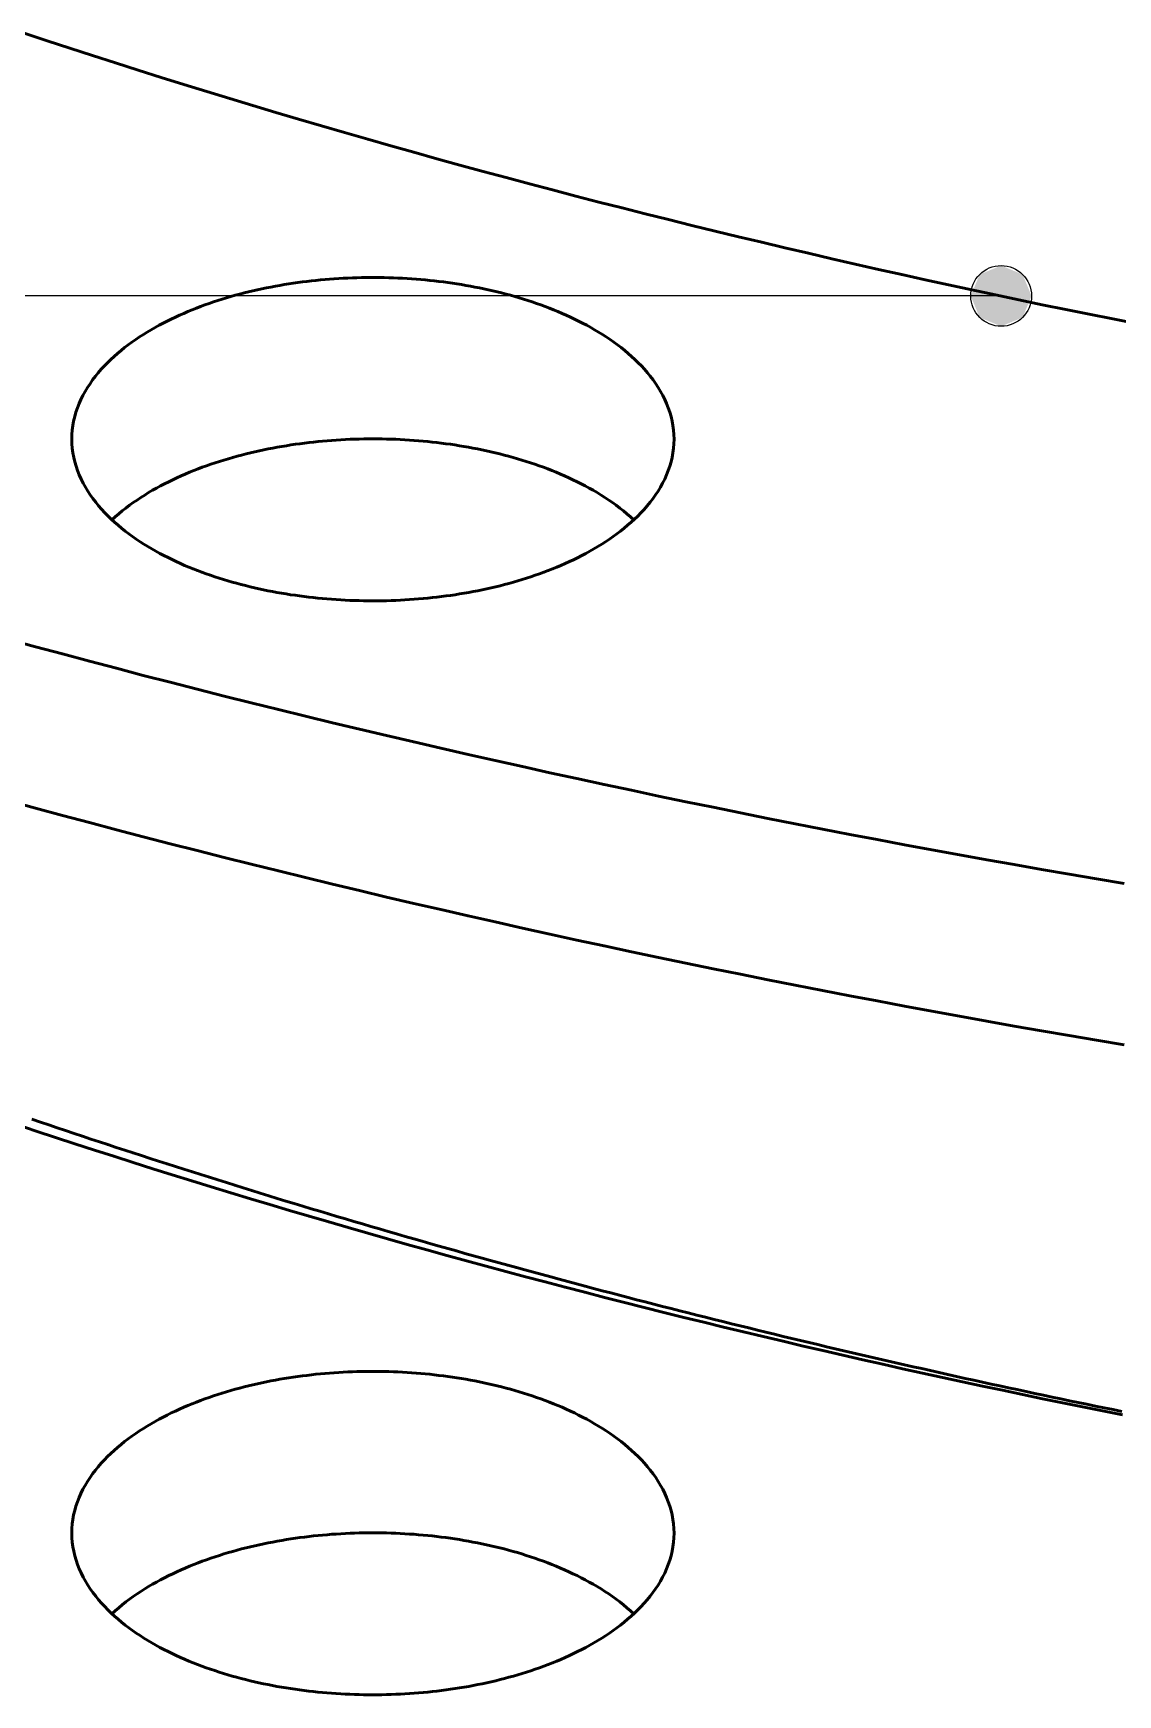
# Model space of a CAD drawing. Header units: millimetres. Extents: x 0 to 841, y 0 to 594.
# Drawn here: x 251.23 to 279.8, y 238.3 to 282.07 of the extents above; entities that cross this region are included whole.
import ezdxf

# ---------------------------------------------------------------- set-up
doc = ezdxf.new("R2010")
doc.units = ezdxf.units.MM
for name, color, linetype, lineweight in [('ACH', 7, 'CONTINUOUS', 13), ('COTA', 7, 'CONTINUOUS', 25), ('FINA', 7, 'CONTINUOUS', 25), ('VIS', 7, 'CONTINUOUS', 50)]:
    doc.layers.add(name, color=color, linetype=linetype, lineweight=lineweight)

msp = doc.modelspace()

# ---------------------------------------------------------------- hatches: boundary and pattern name
at = {"layer": 'ACH'}
h = msp.add_hatch(color=7, dxfattribs=at)
h.dxf.hatch_style = 1
h.paths.add_polyline_path([(277.527, 275.149), (277.293, 275.714), (276.727, 275.949), (276.161, 275.714), (275.927, 275.149), (276.161, 274.583), (276.727, 274.349), (277.293, 274.583)])

# ---------------------------------------------------------------- linework, layer by layer
at = {"layer": 'COTA'}
msp.add_line((276.727, 275.149), (160.694, 275.149), dxfattribs=at)
msp.add_circle((276.727, 275.149), 0.8, dxfattribs=at)
at = {"layer": 'FINA'}
for points in [[(250.99, 282.071), (251.59, 281.872), (252.19, 281.676), (252.79, 281.481), (253.391, 281.288), (253.993, 281.097), (254.595, 280.907), (255.197, 280.719), (255.801, 280.533), (256.404, 280.349), (257.008, 280.166), (257.613, 279.985), (258.218, 279.806), (258.824, 279.628), (259.43, 279.452), (260.037, 279.278), (260.644, 279.105), (261.252, 278.934), (261.86, 278.764), (262.468, 278.597), (263.077, 278.431), (263.687, 278.266), (264.297, 278.103), (264.907, 277.942), (265.518, 277.782), (266.129, 277.624), (266.74, 277.468), (267.352, 277.313), (267.965, 277.159), (268.577, 277.008), (269.19, 276.858), (269.804, 276.709), (270.418, 276.562), (271.032, 276.417), (271.647, 276.273), (272.262, 276.13), (272.877, 275.99), (273.493, 275.85), (274.109, 275.713), (274.725, 275.577), (275.342, 275.442), (275.959, 275.309), (276.576, 275.177), (277.194, 275.047), (277.812, 274.919), (278.43, 274.792), (279.049, 274.666), (279.668, 274.542), (280.287, 274.42)], [(250.99, 282.071), (251.59, 281.872), (252.19, 281.676), (252.79, 281.481), (253.391, 281.288), (253.993, 281.097), (254.595, 280.907), (255.197, 280.719), (255.801, 280.533), (256.404, 280.349), (257.008, 280.166), (257.613, 279.985), (258.218, 279.806), (258.824, 279.628), (259.43, 279.452), (260.037, 279.278), (260.644, 279.105), (261.252, 278.934), (261.86, 278.764), (262.468, 278.597), (263.077, 278.431), (263.687, 278.266), (264.297, 278.103), (264.907, 277.942), (265.518, 277.782), (266.129, 277.624), (266.74, 277.468), (267.352, 277.313), (267.965, 277.159), (268.577, 277.008), (269.19, 276.858), (269.804, 276.709), (270.418, 276.562), (271.032, 276.417), (271.647, 276.273), (272.262, 276.13), (272.877, 275.99), (273.493, 275.85), (274.109, 275.713), (274.725, 275.577), (275.342, 275.442), (275.959, 275.309), (276.576, 275.177), (277.194, 275.047), (277.812, 274.919), (278.43, 274.792), (279.049, 274.666), (279.668, 274.542), (280.287, 274.42)], [(252.24, 271.377), (252.243, 271.497), (252.253, 271.617), (252.268, 271.736), (252.29, 271.854), (252.318, 271.971), (252.351, 272.086), (252.39, 272.2), (252.434, 272.312), (252.483, 272.422), (252.536, 272.529), (252.594, 272.635), (252.656, 272.738), (252.722, 272.838), (252.791, 272.936), (252.864, 273.032), (252.94, 273.125), (253.018, 273.216), (253.1, 273.305), (253.183, 273.391), (253.269, 273.475), (253.358, 273.556), (253.448, 273.636), (253.54, 273.713), (253.634, 273.788), (253.729, 273.861), (253.826, 273.932), (253.925, 274.001), (254.025, 274.068), (254.126, 274.133), (254.228, 274.197), (254.331, 274.258), (254.435, 274.318), (254.54, 274.376), (254.647, 274.432), (254.754, 274.487), (254.861, 274.54), (254.97, 274.592), (255.079, 274.642), (255.189, 274.69), (255.3, 274.737), (255.411, 274.783), (255.523, 274.827), (255.635, 274.87), (255.748, 274.912), (255.861, 274.952), (255.975, 274.991), (256.089, 275.028), (256.203, 275.064), (256.318, 275.099), (256.434, 275.133), (256.549, 275.166), (256.666, 275.197), (256.782, 275.227), (256.898, 275.256), (257.015, 275.284), (257.133, 275.311), (257.25, 275.336), (257.368, 275.361), (257.486, 275.384), (257.604, 275.406), (257.722, 275.428), (257.84, 275.448), (257.959, 275.467), (258.078, 275.485), (258.197, 275.502), (258.316, 275.518), (258.435, 275.533), (258.555, 275.547), (258.674, 275.559), (258.794, 275.571), (258.914, 275.582), (259.033, 275.592), (259.153, 275.601), (259.273, 275.609), (259.393, 275.616), (259.513, 275.621), (259.633, 275.626), (259.753, 275.63), (259.873, 275.633), (259.994, 275.635), (260.114, 275.636), (260.234, 275.636), (260.354, 275.635), (260.474, 275.633), (260.595, 275.63), (260.715, 275.626), (260.835, 275.621), (260.955, 275.616), (261.075, 275.609), (261.195, 275.601), (261.315, 275.592), (261.434, 275.582), (261.554, 275.571), (261.674, 275.559), (261.793, 275.547), (261.913, 275.533), (262.032, 275.518), (262.151, 275.502), (262.27, 275.485), (262.389, 275.467), (262.507, 275.448), (262.626, 275.428), (262.744, 275.406), (262.862, 275.384), (262.98, 275.361), (263.098, 275.336), (263.215, 275.311), (263.332, 275.284), (263.449, 275.256), (263.566, 275.227), (263.682, 275.197), (263.798, 275.166), (263.914, 275.133), (264.029, 275.099), (264.144, 275.064), (264.259, 275.028), (264.373, 274.991), (264.487, 274.952), (264.6, 274.912), (264.713, 274.87), (264.825, 274.827), (264.937, 274.783), (265.048, 274.737), (265.159, 274.69), (265.269, 274.642), (265.378, 274.592), (265.487, 274.54), (265.594, 274.487), (265.701, 274.432), (265.807, 274.376), (265.913, 274.318), (266.017, 274.258), (266.12, 274.197), (266.222, 274.133), (266.323, 274.068), (266.423, 274.001), (266.521, 273.932), (266.618, 273.861), (266.714, 273.788), (266.808, 273.713), (266.9, 273.636), (266.99, 273.556), (267.078, 273.475), (267.165, 273.391), (267.248, 273.305), (267.33, 273.216), (267.408, 273.125), (267.484, 273.032), (267.557, 272.936), (267.626, 272.838), (267.692, 272.738), (267.754, 272.635), (267.812, 272.529), (267.865, 272.422), (267.914, 272.312), (267.958, 272.2), (267.997, 272.086), (268.03, 271.971), (268.058, 271.854), (268.079, 271.736), (268.095, 271.617), (268.105, 271.497), (268.108, 271.377)], [(265.784, 268.365), (265.677, 268.308), (265.569, 268.254), (265.461, 268.2), (265.351, 268.149), (265.241, 268.099), (265.13, 268.051), (265.019, 268.004), (264.907, 267.958), (264.794, 267.914), (264.681, 267.871), (264.568, 267.83), (264.453, 267.79), (264.339, 267.751), (264.224, 267.714), (264.108, 267.678), (263.993, 267.643), (263.877, 267.609), (263.76, 267.577), (263.643, 267.546), (263.526, 267.516), (263.409, 267.487), (263.291, 267.46), (263.173, 267.433), (263.055, 267.408), (262.936, 267.384), (262.818, 267.36), (262.699, 267.338), (262.58, 267.318), (262.46, 267.298), (262.341, 267.279), (262.221, 267.261), (262.101, 267.245), (261.982, 267.229), (261.862, 267.215), (261.741, 267.201), (261.621, 267.188), (261.501, 267.177), (261.38, 267.167), (261.26, 267.157), (261.139, 267.149), (261.018, 267.141), (260.898, 267.135), (260.777, 267.129), (260.656, 267.125), (260.535, 267.121), (260.414, 267.119), (260.293, 267.118), (260.173, 267.117), (260.052, 267.118), (259.931, 267.119), (259.81, 267.122), (259.689, 267.125), (259.568, 267.129), (259.447, 267.135), (259.327, 267.141), (259.206, 267.149), (259.085, 267.157), (258.965, 267.167), (258.844, 267.177), (258.724, 267.189), (258.604, 267.201), (258.484, 267.215), (258.364, 267.229), (258.244, 267.245), (258.124, 267.262), (258.004, 267.279), (257.885, 267.298), (257.766, 267.318), (257.646, 267.339), (257.528, 267.361), (257.409, 267.384), (257.29, 267.408), (257.172, 267.434), (257.054, 267.46), (256.937, 267.488), (256.819, 267.517), (256.702, 267.547), (256.585, 267.578), (256.469, 267.61), (256.352, 267.644), (256.237, 267.679), (256.121, 267.715), (256.006, 267.752), (255.892, 267.791), (255.778, 267.831), (255.664, 267.872), (255.551, 267.915), (255.438, 267.959), (255.326, 268.005), (255.215, 268.052), (255.104, 268.1), (254.994, 268.15), (254.885, 268.202), (254.776, 268.255), (254.668, 268.31), (254.561, 268.366), (254.455, 268.424), (254.35, 268.484), (254.246, 268.545), (254.143, 268.609), (254.041, 268.674), (253.941, 268.741), (253.842, 268.81), (253.744, 268.881), (253.648, 268.955), (253.553, 269.03), (253.46, 269.107), (253.369, 269.187), (253.28, 269.269), (253.193, 269.353), (253.109, 269.439), (253.026, 269.528), (252.947, 269.619), (252.871, 269.713), (252.797, 269.809), (252.727, 269.907), (252.661, 270.008), (252.598, 270.112), (252.54, 270.218), (252.485, 270.326), (252.436, 270.436), (252.392, 270.548), (252.352, 270.663), (252.319, 270.779), (252.291, 270.897), (252.269, 271.015), (252.253, 271.135), (252.243, 271.256), (252.24, 271.377)], [(253.299, 269.251), (253.388, 269.332), (253.479, 269.41), (253.572, 269.487), (253.667, 269.562), (253.763, 269.634), (253.861, 269.704), (253.96, 269.773), (254.061, 269.84), (254.162, 269.904), (254.265, 269.967), (254.369, 270.028), (254.474, 270.087), (254.58, 270.145), (254.687, 270.201), (254.794, 270.255), (254.903, 270.308), (255.012, 270.359), (255.122, 270.409), (255.232, 270.457), (255.343, 270.503), (255.455, 270.549), (255.567, 270.592), (255.68, 270.635), (255.793, 270.676), (255.907, 270.715), (256.021, 270.754), (256.136, 270.791), (256.251, 270.827), (256.366, 270.861), (256.482, 270.895), (256.598, 270.927), (256.715, 270.958), (256.832, 270.988), (256.949, 271.016), (257.066, 271.044), (257.184, 271.07), (257.301, 271.095), (257.419, 271.119), (257.538, 271.142), (257.656, 271.164), (257.775, 271.185), (257.894, 271.204), (258.013, 271.223), (258.132, 271.241), (258.251, 271.257), (258.371, 271.273), (258.491, 271.287), (258.61, 271.3), (258.73, 271.313), (258.85, 271.324), (258.97, 271.335), (259.09, 271.344), (259.211, 271.352), (259.331, 271.36), (259.451, 271.366), (259.572, 271.372), (259.692, 271.376), (259.812, 271.38), (259.933, 271.382), (260.053, 271.384), (260.174, 271.384), (260.294, 271.384), (260.415, 271.382), (260.535, 271.38), (260.656, 271.376), (260.776, 271.372), (260.897, 271.366), (261.017, 271.36), (261.137, 271.352), (261.257, 271.344), (261.378, 271.335), (261.498, 271.324), (261.618, 271.313), (261.738, 271.3), (261.857, 271.287), (261.977, 271.273), (262.096, 271.257), (262.216, 271.241), (262.335, 271.223), (262.454, 271.204), (262.573, 271.185), (262.692, 271.164), (262.81, 271.142), (262.928, 271.119), (263.046, 271.095), (263.164, 271.07), (263.282, 271.044), (263.399, 271.016), (263.516, 270.988), (263.633, 270.958), (263.75, 270.927), (263.866, 270.895), (263.982, 270.861), (264.097, 270.827), (264.212, 270.791), (264.327, 270.754), (264.441, 270.715), (264.555, 270.676), (264.668, 270.635), (264.781, 270.592), (264.893, 270.549), (265.005, 270.503), (265.116, 270.457), (265.226, 270.409), (265.336, 270.359), (265.445, 270.308), (265.554, 270.255), (265.661, 270.201), (265.768, 270.145), (265.874, 270.087), (265.979, 270.028), (266.083, 269.967), (266.185, 269.904), (266.287, 269.84), (266.388, 269.773), (266.487, 269.704), (266.584, 269.634), (266.681, 269.562), (266.775, 269.487), (266.868, 269.41), (266.96, 269.332), (267.049, 269.251)], [(268.108, 271.377), (268.104, 271.256), (268.095, 271.135), (268.079, 271.015), (268.057, 270.896), (268.029, 270.778), (267.995, 270.662), (267.956, 270.548), (267.912, 270.435), (267.862, 270.325), (267.808, 270.217), (267.749, 270.111), (267.687, 270.007), (267.62, 269.906), (267.55, 269.808), (267.476, 269.712), (267.4, 269.618), (267.32, 269.527), (267.238, 269.438), (267.154, 269.351), (267.067, 269.267), (266.978, 269.185), (266.886, 269.106), (266.793, 269.029), (266.699, 268.953), (266.602, 268.88), (266.504, 268.809), (266.405, 268.74), (266.304, 268.673), (266.202, 268.608), (266.099, 268.544), (265.995, 268.483), (265.89, 268.423), (265.784, 268.365)], [(250.579, 266.101), (251.288, 265.908), (251.996, 265.717), (252.705, 265.527), (253.415, 265.34), (254.125, 265.154), (254.836, 264.97), (255.547, 264.788), (256.258, 264.608), (256.97, 264.43), (257.683, 264.253), (258.396, 264.079), (259.109, 263.906), (259.823, 263.735), (260.537, 263.566), (261.252, 263.399), (261.967, 263.233), (262.683, 263.07), (263.399, 262.908), (264.115, 262.748), (264.832, 262.589), (265.549, 262.433), (266.266, 262.278), (266.984, 262.125), (267.702, 261.974), (268.421, 261.824), (269.14, 261.677), (269.859, 261.531), (270.579, 261.386), (271.299, 261.244), (272.02, 261.103), (272.74, 260.964), (273.461, 260.827), (274.183, 260.691), (274.904, 260.557), (275.626, 260.425), (276.349, 260.295), (277.071, 260.166), (277.794, 260.039), (278.517, 259.914), (279.241, 259.79), (279.965, 259.668)], [(250.579, 261.849), (251.288, 261.656), (251.996, 261.464), (252.705, 261.275), (253.415, 261.087), (254.125, 260.902), (254.836, 260.718), (255.547, 260.536), (256.258, 260.356), (256.97, 260.178), (257.683, 260.001), (258.396, 259.827), (259.109, 259.654), (259.823, 259.483), (260.537, 259.314), (261.252, 259.147), (261.967, 258.981), (262.683, 258.817), (263.399, 258.656), (264.115, 258.495), (264.832, 258.337), (265.549, 258.181), (266.266, 258.026), (266.984, 257.873), (267.702, 257.722), (268.421, 257.572), (269.14, 257.424), (269.859, 257.278), (270.579, 257.134), (271.299, 256.992), (272.02, 256.851), (272.74, 256.712), (273.461, 256.575), (274.183, 256.439), (274.904, 256.305), (275.626, 256.173), (276.349, 256.043), (277.071, 255.914), (277.794, 255.787), (278.517, 255.661), (279.241, 255.538), (279.965, 255.416)], [(251.191, 253.461), (251.413, 253.385), (251.635, 253.31), (251.857, 253.235), (252.079, 253.161), (252.301, 253.086), (252.523, 253.012), (252.746, 252.938), (252.968, 252.865), (253.19, 252.791), (253.413, 252.718), (253.635, 252.645), (253.858, 252.572), (254.081, 252.5), (254.304, 252.428), (254.527, 252.356), (254.75, 252.284), (254.973, 252.213), (255.196, 252.141), (255.419, 252.07), (255.642, 252), (255.866, 251.929), (256.089, 251.859), (256.313, 251.789), (256.536, 251.719), (256.76, 251.65), (256.984, 251.58), (257.208, 251.511), (257.431, 251.442), (257.655, 251.374), (257.879, 251.305), (258.104, 251.237), (258.328, 251.17), (258.552, 251.102), (258.776, 251.035), (259.001, 250.967), (259.225, 250.9), (259.45, 250.834), (259.674, 250.767), (259.899, 250.701), (260.124, 250.635), (260.349, 250.569), (260.574, 250.504), (260.798, 250.439), (261.024, 250.374), (261.249, 250.309), (261.474, 250.244), (261.699, 250.18), (261.924, 250.116), (262.15, 250.052), (262.375, 249.988), (262.601, 249.925), (262.826, 249.862), (263.052, 249.799), (263.277, 249.736), (263.503, 249.674), (263.729, 249.611), (263.955, 249.549), (264.181, 249.488), (264.407, 249.426), (264.633, 249.365), (264.859, 249.304), (265.085, 249.243), (265.311, 249.182), (265.538, 249.122), (265.764, 249.061), (265.99, 249.001), (266.217, 248.942), (266.444, 248.882), (266.67, 248.823), (266.897, 248.764), (267.123, 248.705), (267.35, 248.646), (267.577, 248.588), (267.804, 248.53), (268.031, 248.472), (268.258, 248.414), (268.485, 248.357), (268.712, 248.299), (268.939, 248.242), (269.167, 248.185), (269.394, 248.129), (269.621, 248.072), (269.849, 248.016), (270.076, 247.96), (270.304, 247.905), (270.531, 247.849), (270.759, 247.794), (270.986, 247.739), (271.214, 247.684), (271.442, 247.629), (271.67, 247.575), (271.898, 247.521), (272.126, 247.467), (272.354, 247.413), (272.582, 247.36), (272.81, 247.306), (273.038, 247.253), (273.266, 247.2), (273.494, 247.148), (273.723, 247.095), (273.951, 247.043), (274.179, 246.991), (274.408, 246.939), (274.636, 246.888), (274.865, 246.836), (275.093, 246.785), (275.322, 246.734), (275.551, 246.684), (275.779, 246.633), (276.008, 246.583), (276.237, 246.533), (276.466, 246.483), (276.695, 246.433), (276.924, 246.384), (277.153, 246.335), (277.382, 246.286), (277.611, 246.237), (277.84, 246.188), (278.069, 246.14), (278.298, 246.092), (278.528, 246.044), (278.757, 245.996), (278.986, 245.949), (279.216, 245.902), (279.445, 245.854), (279.675, 245.808), (279.904, 245.761)], [(250.789, 253.317), (251.3, 253.148), (251.811, 252.979), (252.323, 252.812), (252.835, 252.646), (253.347, 252.482), (253.86, 252.318), (254.373, 252.156), (254.887, 251.995), (255.401, 251.836), (255.916, 251.677), (256.43, 251.52), (256.946, 251.364), (257.461, 251.21), (257.977, 251.056), (258.494, 250.904), (259.01, 250.753), (259.527, 250.603), (260.045, 250.455), (260.562, 250.308), (261.08, 250.161), (261.599, 250.016), (262.118, 249.873), (262.637, 249.73), (263.156, 249.589), (263.676, 249.448), (264.196, 249.309), (264.716, 249.172), (265.237, 249.035), (265.758, 248.899), (266.279, 248.765), (266.8, 248.632), (267.322, 248.5), (267.844, 248.369), (268.367, 248.239), (268.89, 248.111), (269.413, 247.983), (269.936, 247.857), (270.459, 247.732), (270.983, 247.608), (271.507, 247.485), (272.032, 247.363), (272.556, 247.242), (273.081, 247.123), (273.606, 247.004), (274.132, 246.887), (274.657, 246.771), (275.183, 246.656), (275.709, 246.542), (276.235, 246.429), (276.762, 246.318), (277.289, 246.207), (277.816, 246.097), (278.343, 245.989), (278.871, 245.882), (279.398, 245.775), (279.926, 245.67)], [(252.24, 242.556), (252.243, 242.676), (252.253, 242.796), (252.268, 242.915), (252.29, 243.033), (252.318, 243.15), (252.351, 243.266), (252.39, 243.38), (252.434, 243.491), (252.483, 243.601), (252.536, 243.709), (252.594, 243.814), (252.656, 243.917), (252.722, 244.018), (252.791, 244.116), (252.864, 244.212), (252.94, 244.305), (253.018, 244.396), (253.1, 244.484), (253.183, 244.57), (253.269, 244.654), (253.358, 244.736), (253.448, 244.815), (253.54, 244.892), (253.634, 244.967), (253.729, 245.04), (253.826, 245.111), (253.925, 245.18), (254.025, 245.247), (254.126, 245.313), (254.228, 245.376), (254.331, 245.438), (254.435, 245.497), (254.54, 245.555), (254.647, 245.612), (254.754, 245.667), (254.861, 245.72), (254.97, 245.771), (255.079, 245.821), (255.189, 245.87), (255.3, 245.917), (255.411, 245.963), (255.523, 246.007), (255.635, 246.05), (255.748, 246.091), (255.861, 246.131), (255.975, 246.17), (256.089, 246.208), (256.203, 246.244), (256.318, 246.279), (256.434, 246.313), (256.549, 246.345), (256.666, 246.377), (256.782, 246.407), (256.898, 246.436), (257.015, 246.464), (257.133, 246.49), (257.25, 246.516), (257.368, 246.54), (257.486, 246.564), (257.604, 246.586), (257.722, 246.607), (257.84, 246.627), (257.959, 246.646), (258.078, 246.664), (258.197, 246.681), (258.316, 246.697), (258.435, 246.712), (258.555, 246.726), (258.674, 246.739), (258.794, 246.751), (258.914, 246.762), (259.033, 246.771), (259.153, 246.78), (259.273, 246.788), (259.393, 246.795), (259.513, 246.801), (259.633, 246.806), (259.753, 246.81), (259.873, 246.813), (259.994, 246.815), (260.114, 246.816), (260.234, 246.816), (260.354, 246.815), (260.474, 246.813), (260.595, 246.81), (260.715, 246.806), (260.835, 246.801), (260.955, 246.795), (261.075, 246.788), (261.195, 246.78), (261.315, 246.771), (261.434, 246.762), (261.554, 246.751), (261.674, 246.739), (261.793, 246.726), (261.913, 246.712), (262.032, 246.697), (262.151, 246.681), (262.27, 246.664), (262.389, 246.646), (262.507, 246.627), (262.626, 246.607), (262.744, 246.586), (262.862, 246.564), (262.98, 246.54), (263.098, 246.516), (263.215, 246.49), (263.332, 246.464), (263.449, 246.436), (263.566, 246.407), (263.682, 246.377), (263.798, 246.345), (263.914, 246.313), (264.029, 246.279), (264.144, 246.244), (264.259, 246.208), (264.373, 246.17), (264.487, 246.131), (264.6, 246.091), (264.713, 246.05), (264.825, 246.007), (264.937, 245.963), (265.048, 245.917), (265.159, 245.87), (265.269, 245.821), (265.378, 245.771), (265.487, 245.72), (265.594, 245.667), (265.701, 245.612), (265.807, 245.555), (265.913, 245.497), (266.017, 245.438), (266.12, 245.376), (266.222, 245.313), (266.323, 245.247), (266.423, 245.18), (266.521, 245.111), (266.618, 245.04), (266.714, 244.967), (266.808, 244.892), (266.9, 244.815), (266.99, 244.736), (267.078, 244.654), (267.165, 244.57), (267.248, 244.484), (267.33, 244.396), (267.408, 244.305), (267.484, 244.212), (267.557, 244.116), (267.626, 244.018), (267.692, 243.917), (267.754, 243.814), (267.812, 243.709), (267.865, 243.601), (267.914, 243.491), (267.958, 243.38), (267.997, 243.266), (268.03, 243.15), (268.058, 243.033), (268.079, 242.915), (268.095, 242.796), (268.105, 242.676), (268.108, 242.556)], [(265.784, 239.544), (265.677, 239.488), (265.569, 239.433), (265.461, 239.38), (265.351, 239.328), (265.241, 239.278), (265.13, 239.23), (265.019, 239.183), (264.907, 239.137), (264.794, 239.093), (264.681, 239.051), (264.568, 239.009), (264.453, 238.969), (264.339, 238.931), (264.224, 238.893), (264.108, 238.857), (263.993, 238.822), (263.877, 238.789), (263.76, 238.756), (263.643, 238.725), (263.526, 238.695), (263.409, 238.667), (263.291, 238.639), (263.173, 238.613), (263.055, 238.587), (262.936, 238.563), (262.818, 238.54), (262.699, 238.518), (262.58, 238.497), (262.46, 238.477), (262.341, 238.458), (262.221, 238.441), (262.101, 238.424), (261.982, 238.409), (261.862, 238.394), (261.741, 238.38), (261.621, 238.368), (261.501, 238.356), (261.38, 238.346), (261.26, 238.337), (261.139, 238.328), (261.018, 238.321), (260.898, 238.314), (260.777, 238.309), (260.656, 238.304), (260.535, 238.301), (260.414, 238.298), (260.293, 238.297), (260.173, 238.297), (260.052, 238.297), (259.931, 238.299), (259.81, 238.301), (259.689, 238.304), (259.568, 238.309), (259.447, 238.314), (259.327, 238.321), (259.206, 238.328), (259.085, 238.337), (258.965, 238.346), (258.844, 238.357), (258.724, 238.368), (258.604, 238.381), (258.484, 238.394), (258.364, 238.409), (258.244, 238.425), (258.124, 238.441), (258.004, 238.459), (257.885, 238.478), (257.766, 238.498), (257.646, 238.518), (257.528, 238.54), (257.409, 238.564), (257.29, 238.588), (257.172, 238.613), (257.054, 238.64), (256.937, 238.667), (256.819, 238.696), (256.702, 238.726), (256.585, 238.757), (256.469, 238.79), (256.352, 238.823), (256.237, 238.858), (256.121, 238.894), (256.006, 238.932), (255.892, 238.97), (255.778, 239.01), (255.664, 239.052), (255.551, 239.094), (255.438, 239.139), (255.326, 239.184), (255.215, 239.231), (255.104, 239.28), (254.994, 239.33), (254.885, 239.381), (254.776, 239.434), (254.668, 239.489), (254.561, 239.545), (254.455, 239.604), (254.35, 239.663), (254.246, 239.725), (254.143, 239.788), (254.041, 239.854), (253.941, 239.921), (253.842, 239.99), (253.744, 240.061), (253.648, 240.134), (253.553, 240.209), (253.46, 240.287), (253.369, 240.366), (253.28, 240.448), (253.193, 240.532), (253.109, 240.618), (253.026, 240.707), (252.947, 240.798), (252.871, 240.892), (252.797, 240.988), (252.727, 241.087), (252.661, 241.188), (252.598, 241.291), (252.54, 241.397), (252.485, 241.505), (252.436, 241.615), (252.392, 241.728), (252.352, 241.842), (252.319, 241.958), (252.291, 242.076), (252.269, 242.195), (252.253, 242.315), (252.243, 242.435), (252.24, 242.556)], [(253.299, 240.43), (253.388, 240.511), (253.479, 240.59), (253.572, 240.667), (253.667, 240.741), (253.763, 240.814), (253.861, 240.884), (253.96, 240.952), (254.061, 241.019), (254.162, 241.084), (254.265, 241.146), (254.369, 241.208), (254.474, 241.267), (254.58, 241.324), (254.687, 241.38), (254.794, 241.435), (254.903, 241.487), (255.012, 241.538), (255.122, 241.588), (255.232, 241.636), (255.343, 241.683), (255.455, 241.728), (255.567, 241.772), (255.68, 241.814), (255.793, 241.855), (255.907, 241.895), (256.021, 241.933), (256.136, 241.97), (256.251, 242.006), (256.366, 242.041), (256.482, 242.074), (256.598, 242.106), (256.715, 242.137), (256.832, 242.167), (256.949, 242.196), (257.066, 242.223), (257.184, 242.249), (257.301, 242.274), (257.419, 242.299), (257.538, 242.321), (257.656, 242.343), (257.775, 242.364), (257.894, 242.384), (258.013, 242.402), (258.132, 242.42), (258.251, 242.437), (258.371, 242.452), (258.491, 242.466), (258.61, 242.48), (258.73, 242.492), (258.85, 242.504), (258.97, 242.514), (259.09, 242.524), (259.211, 242.532), (259.331, 242.539), (259.451, 242.546), (259.572, 242.551), (259.692, 242.556), (259.812, 242.559), (259.933, 242.562), (260.053, 242.563), (260.174, 242.563), (260.294, 242.563), (260.415, 242.562), (260.535, 242.559), (260.656, 242.556), (260.776, 242.551), (260.897, 242.546), (261.017, 242.539), (261.137, 242.532), (261.257, 242.524), (261.378, 242.514), (261.498, 242.504), (261.618, 242.492), (261.738, 242.48), (261.857, 242.466), (261.977, 242.452), (262.096, 242.437), (262.216, 242.42), (262.335, 242.402), (262.454, 242.384), (262.573, 242.364), (262.692, 242.343), (262.81, 242.321), (262.928, 242.299), (263.046, 242.274), (263.164, 242.249), (263.282, 242.223), (263.399, 242.196), (263.516, 242.167), (263.633, 242.137), (263.75, 242.106), (263.866, 242.074), (263.982, 242.041), (264.097, 242.006), (264.212, 241.97), (264.327, 241.933), (264.441, 241.895), (264.555, 241.855), (264.668, 241.814), (264.781, 241.772), (264.893, 241.728), (265.005, 241.683), (265.116, 241.636), (265.226, 241.588), (265.336, 241.538), (265.445, 241.487), (265.554, 241.435), (265.661, 241.38), (265.768, 241.324), (265.874, 241.267), (265.979, 241.208), (266.083, 241.146), (266.185, 241.084), (266.287, 241.019), (266.388, 240.952), (266.487, 240.884), (266.584, 240.814), (266.681, 240.741), (266.775, 240.667), (266.868, 240.59), (266.96, 240.511), (267.049, 240.43)], [(268.108, 242.556), (268.104, 242.435), (268.095, 242.315), (268.079, 242.195), (268.057, 242.076), (268.029, 241.958), (267.995, 241.842), (267.956, 241.727), (267.912, 241.615), (267.862, 241.504), (267.808, 241.396), (267.749, 241.29), (267.687, 241.187), (267.62, 241.086), (267.55, 240.987), (267.476, 240.891), (267.4, 240.797), (267.32, 240.706), (267.238, 240.617), (267.154, 240.531), (267.067, 240.447), (266.978, 240.365), (266.886, 240.285), (266.793, 240.208), (266.699, 240.133), (266.602, 240.06), (266.504, 239.989), (266.405, 239.919), (266.304, 239.852), (266.202, 239.787), (266.099, 239.724), (265.995, 239.662), (265.89, 239.602), (265.784, 239.544)]]:
    msp.add_lwpolyline(points, dxfattribs=at)
at = {"layer": 'VIS'}
for points in [[(250.99, 282.071), (251.59, 281.872), (252.19, 281.676), (252.79, 281.481), (253.391, 281.288), (253.993, 281.097), (254.595, 280.907), (255.197, 280.719), (255.801, 280.533), (256.404, 280.349), (257.008, 280.166), (257.613, 279.985), (258.218, 279.806), (258.824, 279.628), (259.43, 279.452), (260.037, 279.278), (260.644, 279.105), (261.252, 278.934), (261.86, 278.764), (262.468, 278.597), (263.077, 278.431), (263.687, 278.266), (264.297, 278.103), (264.907, 277.942), (265.518, 277.782), (266.129, 277.624), (266.74, 277.468), (267.352, 277.313), (267.965, 277.159), (268.577, 277.008), (269.19, 276.858), (269.804, 276.709), (270.418, 276.562), (271.032, 276.417), (271.647, 276.273), (272.262, 276.13), (272.877, 275.99), (273.493, 275.85), (274.109, 275.713), (274.725, 275.577), (275.342, 275.442), (275.959, 275.309), (276.576, 275.177), (277.194, 275.047), (277.812, 274.919), (278.43, 274.792), (279.049, 274.666), (279.668, 274.542), (280.287, 274.42)], [(250.99, 282.071), (251.59, 281.872), (252.19, 281.676), (252.79, 281.481), (253.391, 281.288), (253.993, 281.097), (254.595, 280.907), (255.197, 280.719), (255.801, 280.533), (256.404, 280.349), (257.008, 280.166), (257.613, 279.985), (258.218, 279.806), (258.824, 279.628), (259.43, 279.452), (260.037, 279.278), (260.644, 279.105), (261.252, 278.934), (261.86, 278.764), (262.468, 278.597), (263.077, 278.431), (263.687, 278.266), (264.297, 278.103), (264.907, 277.942), (265.518, 277.782), (266.129, 277.624), (266.74, 277.468), (267.352, 277.313), (267.965, 277.159), (268.577, 277.008), (269.19, 276.858), (269.804, 276.709), (270.418, 276.562), (271.032, 276.417), (271.647, 276.273), (272.262, 276.13), (272.877, 275.99), (273.493, 275.85), (274.109, 275.713), (274.725, 275.577), (275.342, 275.442), (275.959, 275.309), (276.576, 275.177), (277.194, 275.047), (277.812, 274.919), (278.43, 274.792), (279.049, 274.666), (279.668, 274.542), (280.287, 274.42)], [(252.24, 271.377), (252.243, 271.497), (252.253, 271.617), (252.268, 271.736), (252.29, 271.854), (252.318, 271.971), (252.351, 272.086), (252.39, 272.2), (252.434, 272.312), (252.483, 272.422), (252.536, 272.529), (252.594, 272.635), (252.656, 272.738), (252.722, 272.838), (252.791, 272.936), (252.864, 273.032), (252.94, 273.125), (253.018, 273.216), (253.1, 273.305), (253.183, 273.391), (253.269, 273.475), (253.358, 273.556), (253.448, 273.636), (253.54, 273.713), (253.634, 273.788), (253.729, 273.861), (253.826, 273.932), (253.925, 274.001), (254.025, 274.068), (254.126, 274.133), (254.228, 274.197), (254.331, 274.258), (254.435, 274.318), (254.54, 274.376), (254.647, 274.432), (254.754, 274.487), (254.861, 274.54), (254.97, 274.592), (255.079, 274.642), (255.189, 274.69), (255.3, 274.737), (255.411, 274.783), (255.523, 274.827), (255.635, 274.87), (255.748, 274.912), (255.861, 274.952), (255.975, 274.991), (256.089, 275.028), (256.203, 275.064), (256.318, 275.099), (256.434, 275.133), (256.549, 275.166), (256.666, 275.197), (256.782, 275.227), (256.898, 275.256), (257.015, 275.284), (257.133, 275.311), (257.25, 275.336), (257.368, 275.361), (257.486, 275.384), (257.604, 275.406), (257.722, 275.428), (257.84, 275.448), (257.959, 275.467), (258.078, 275.485), (258.197, 275.502), (258.316, 275.518), (258.435, 275.533), (258.555, 275.547), (258.674, 275.559), (258.794, 275.571), (258.914, 275.582), (259.033, 275.592), (259.153, 275.601), (259.273, 275.609), (259.393, 275.616), (259.513, 275.621), (259.633, 275.626), (259.753, 275.63), (259.873, 275.633), (259.994, 275.635), (260.114, 275.636), (260.234, 275.636), (260.354, 275.635), (260.474, 275.633), (260.595, 275.63), (260.715, 275.626), (260.835, 275.621), (260.955, 275.616), (261.075, 275.609), (261.195, 275.601), (261.315, 275.592), (261.434, 275.582), (261.554, 275.571), (261.674, 275.559), (261.793, 275.547), (261.913, 275.533), (262.032, 275.518), (262.151, 275.502), (262.27, 275.485), (262.389, 275.467), (262.507, 275.448), (262.626, 275.428), (262.744, 275.406), (262.862, 275.384), (262.98, 275.361), (263.098, 275.336), (263.215, 275.311), (263.332, 275.284), (263.449, 275.256), (263.566, 275.227), (263.682, 275.197), (263.798, 275.166), (263.914, 275.133), (264.029, 275.099), (264.144, 275.064), (264.259, 275.028), (264.373, 274.991), (264.487, 274.952), (264.6, 274.912), (264.713, 274.87), (264.825, 274.827), (264.937, 274.783), (265.048, 274.737), (265.159, 274.69), (265.269, 274.642), (265.378, 274.592), (265.487, 274.54), (265.594, 274.487), (265.701, 274.432), (265.807, 274.376), (265.913, 274.318), (266.017, 274.258), (266.12, 274.197), (266.222, 274.133), (266.323, 274.068), (266.423, 274.001), (266.521, 273.932), (266.618, 273.861), (266.714, 273.788), (266.808, 273.713), (266.9, 273.636), (266.99, 273.556), (267.078, 273.475), (267.165, 273.391), (267.248, 273.305), (267.33, 273.216), (267.408, 273.125), (267.484, 273.032), (267.557, 272.936), (267.626, 272.838), (267.692, 272.738), (267.754, 272.635), (267.812, 272.529), (267.865, 272.422), (267.914, 272.312), (267.958, 272.2), (267.997, 272.086), (268.03, 271.971), (268.058, 271.854), (268.079, 271.736), (268.095, 271.617), (268.105, 271.497), (268.108, 271.377)], [(265.784, 268.365), (265.677, 268.308), (265.569, 268.254), (265.461, 268.2), (265.351, 268.149), (265.241, 268.099), (265.13, 268.051), (265.019, 268.004), (264.907, 267.958), (264.794, 267.914), (264.681, 267.871), (264.568, 267.83), (264.453, 267.79), (264.339, 267.751), (264.224, 267.714), (264.108, 267.678), (263.993, 267.643), (263.877, 267.609), (263.76, 267.577), (263.643, 267.546), (263.526, 267.516), (263.409, 267.487), (263.291, 267.46), (263.173, 267.433), (263.055, 267.408), (262.936, 267.384), (262.818, 267.36), (262.699, 267.338), (262.58, 267.318), (262.46, 267.298), (262.341, 267.279), (262.221, 267.261), (262.101, 267.245), (261.982, 267.229), (261.862, 267.215), (261.741, 267.201), (261.621, 267.188), (261.501, 267.177), (261.38, 267.167), (261.26, 267.157), (261.139, 267.149), (261.018, 267.141), (260.898, 267.135), (260.777, 267.129), (260.656, 267.125), (260.535, 267.121), (260.414, 267.119), (260.293, 267.118), (260.173, 267.117), (260.052, 267.118), (259.931, 267.119), (259.81, 267.122), (259.689, 267.125), (259.568, 267.129), (259.447, 267.135), (259.327, 267.141), (259.206, 267.149), (259.085, 267.157), (258.965, 267.167), (258.844, 267.177), (258.724, 267.189), (258.604, 267.201), (258.484, 267.215), (258.364, 267.229), (258.244, 267.245), (258.124, 267.262), (258.004, 267.279), (257.885, 267.298), (257.766, 267.318), (257.646, 267.339), (257.528, 267.361), (257.409, 267.384), (257.29, 267.408), (257.172, 267.434), (257.054, 267.46), (256.937, 267.488), (256.819, 267.517), (256.702, 267.547), (256.585, 267.578), (256.469, 267.61), (256.352, 267.644), (256.237, 267.679), (256.121, 267.715), (256.006, 267.752), (255.892, 267.791), (255.778, 267.831), (255.664, 267.872), (255.551, 267.915), (255.438, 267.959), (255.326, 268.005), (255.215, 268.052), (255.104, 268.1), (254.994, 268.15), (254.885, 268.202), (254.776, 268.255), (254.668, 268.31), (254.561, 268.366), (254.455, 268.424), (254.35, 268.484), (254.246, 268.545), (254.143, 268.609), (254.041, 268.674), (253.941, 268.741), (253.842, 268.81), (253.744, 268.881), (253.648, 268.955), (253.553, 269.03), (253.46, 269.107), (253.369, 269.187), (253.28, 269.269), (253.193, 269.353), (253.109, 269.439), (253.026, 269.528), (252.947, 269.619), (252.871, 269.713), (252.797, 269.809), (252.727, 269.907), (252.661, 270.008), (252.598, 270.112), (252.54, 270.218), (252.485, 270.326), (252.436, 270.436), (252.392, 270.548), (252.352, 270.663), (252.319, 270.779), (252.291, 270.897), (252.269, 271.015), (252.253, 271.135), (252.243, 271.256), (252.24, 271.377)], [(253.299, 269.251), (253.388, 269.332), (253.479, 269.41), (253.572, 269.487), (253.667, 269.562), (253.763, 269.634), (253.861, 269.704), (253.96, 269.773), (254.061, 269.84), (254.162, 269.904), (254.265, 269.967), (254.369, 270.028), (254.474, 270.087), (254.58, 270.145), (254.687, 270.201), (254.794, 270.255), (254.903, 270.308), (255.012, 270.359), (255.122, 270.409), (255.232, 270.457), (255.343, 270.503), (255.455, 270.549), (255.567, 270.592), (255.68, 270.635), (255.793, 270.676), (255.907, 270.715), (256.021, 270.754), (256.136, 270.791), (256.251, 270.827), (256.366, 270.861), (256.482, 270.895), (256.598, 270.927), (256.715, 270.958), (256.832, 270.988), (256.949, 271.016), (257.066, 271.044), (257.184, 271.07), (257.301, 271.095), (257.419, 271.119), (257.538, 271.142), (257.656, 271.164), (257.775, 271.185), (257.894, 271.204), (258.013, 271.223), (258.132, 271.241), (258.251, 271.257), (258.371, 271.273), (258.491, 271.287), (258.61, 271.3), (258.73, 271.313), (258.85, 271.324), (258.97, 271.335), (259.09, 271.344), (259.211, 271.352), (259.331, 271.36), (259.451, 271.366), (259.572, 271.372), (259.692, 271.376), (259.812, 271.38), (259.933, 271.382), (260.053, 271.384), (260.174, 271.384), (260.294, 271.384), (260.415, 271.382), (260.535, 271.38), (260.656, 271.376), (260.776, 271.372), (260.897, 271.366), (261.017, 271.36), (261.137, 271.352), (261.257, 271.344), (261.378, 271.335), (261.498, 271.324), (261.618, 271.313), (261.738, 271.3), (261.857, 271.287), (261.977, 271.273), (262.096, 271.257), (262.216, 271.241), (262.335, 271.223), (262.454, 271.204), (262.573, 271.185), (262.692, 271.164), (262.81, 271.142), (262.928, 271.119), (263.046, 271.095), (263.164, 271.07), (263.282, 271.044), (263.399, 271.016), (263.516, 270.988), (263.633, 270.958), (263.75, 270.927), (263.866, 270.895), (263.982, 270.861), (264.097, 270.827), (264.212, 270.791), (264.327, 270.754), (264.441, 270.715), (264.555, 270.676), (264.668, 270.635), (264.781, 270.592), (264.893, 270.549), (265.005, 270.503), (265.116, 270.457), (265.226, 270.409), (265.336, 270.359), (265.445, 270.308), (265.554, 270.255), (265.661, 270.201), (265.768, 270.145), (265.874, 270.087), (265.979, 270.028), (266.083, 269.967), (266.185, 269.904), (266.287, 269.84), (266.388, 269.773), (266.487, 269.704), (266.584, 269.634), (266.681, 269.562), (266.775, 269.487), (266.868, 269.41), (266.96, 269.332), (267.049, 269.251)], [(268.108, 271.377), (268.104, 271.256), (268.095, 271.135), (268.079, 271.015), (268.057, 270.896), (268.029, 270.778), (267.995, 270.662), (267.956, 270.548), (267.912, 270.435), (267.862, 270.325), (267.808, 270.217), (267.749, 270.111), (267.687, 270.007), (267.62, 269.906), (267.55, 269.808), (267.476, 269.712), (267.4, 269.618), (267.32, 269.527), (267.238, 269.438), (267.154, 269.351), (267.067, 269.267), (266.978, 269.185), (266.886, 269.106), (266.793, 269.029), (266.699, 268.953), (266.602, 268.88), (266.504, 268.809), (266.405, 268.74), (266.304, 268.673), (266.202, 268.608), (266.099, 268.544), (265.995, 268.483), (265.89, 268.423), (265.784, 268.365)], [(250.579, 266.101), (251.288, 265.908), (251.996, 265.717), (252.705, 265.527), (253.415, 265.34), (254.125, 265.154), (254.836, 264.97), (255.547, 264.788), (256.258, 264.608), (256.97, 264.43), (257.683, 264.253), (258.396, 264.079), (259.109, 263.906), (259.823, 263.735), (260.537, 263.566), (261.252, 263.399), (261.967, 263.233), (262.683, 263.07), (263.399, 262.908), (264.115, 262.748), (264.832, 262.589), (265.549, 262.433), (266.266, 262.278), (266.984, 262.125), (267.702, 261.974), (268.421, 261.824), (269.14, 261.677), (269.859, 261.531), (270.579, 261.386), (271.299, 261.244), (272.02, 261.103), (272.74, 260.964), (273.461, 260.827), (274.183, 260.691), (274.904, 260.557), (275.626, 260.425), (276.349, 260.295), (277.071, 260.166), (277.794, 260.039), (278.517, 259.914), (279.241, 259.79), (279.965, 259.668)], [(250.579, 261.849), (251.288, 261.656), (251.996, 261.464), (252.705, 261.275), (253.415, 261.087), (254.125, 260.902), (254.836, 260.718), (255.547, 260.536), (256.258, 260.356), (256.97, 260.178), (257.683, 260.001), (258.396, 259.827), (259.109, 259.654), (259.823, 259.483), (260.537, 259.314), (261.252, 259.147), (261.967, 258.981), (262.683, 258.817), (263.399, 258.656), (264.115, 258.495), (264.832, 258.337), (265.549, 258.181), (266.266, 258.026), (266.984, 257.873), (267.702, 257.722), (268.421, 257.572), (269.14, 257.424), (269.859, 257.278), (270.579, 257.134), (271.299, 256.992), (272.02, 256.851), (272.74, 256.712), (273.461, 256.575), (274.183, 256.439), (274.904, 256.305), (275.626, 256.173), (276.349, 256.043), (277.071, 255.914), (277.794, 255.787), (278.517, 255.661), (279.241, 255.538), (279.965, 255.416)], [(251.191, 253.461), (251.413, 253.385), (251.635, 253.31), (251.857, 253.235), (252.079, 253.161), (252.301, 253.086), (252.523, 253.012), (252.746, 252.938), (252.968, 252.865), (253.19, 252.791), (253.413, 252.718), (253.635, 252.645), (253.858, 252.572), (254.081, 252.5), (254.304, 252.428), (254.527, 252.356), (254.75, 252.284), (254.973, 252.213), (255.196, 252.141), (255.419, 252.07), (255.642, 252), (255.866, 251.929), (256.089, 251.859), (256.313, 251.789), (256.536, 251.719), (256.76, 251.65), (256.984, 251.58), (257.208, 251.511), (257.431, 251.442), (257.655, 251.374), (257.879, 251.305), (258.104, 251.237), (258.328, 251.17), (258.552, 251.102), (258.776, 251.035), (259.001, 250.967), (259.225, 250.9), (259.45, 250.834), (259.674, 250.767), (259.899, 250.701), (260.124, 250.635), (260.349, 250.569), (260.574, 250.504), (260.798, 250.439), (261.024, 250.374), (261.249, 250.309), (261.474, 250.244), (261.699, 250.18), (261.924, 250.116), (262.15, 250.052), (262.375, 249.988), (262.601, 249.925), (262.826, 249.862), (263.052, 249.799), (263.277, 249.736), (263.503, 249.674), (263.729, 249.611), (263.955, 249.549), (264.181, 249.488), (264.407, 249.426), (264.633, 249.365), (264.859, 249.304), (265.085, 249.243), (265.311, 249.182), (265.538, 249.122), (265.764, 249.061), (265.99, 249.001), (266.217, 248.942), (266.444, 248.882), (266.67, 248.823), (266.897, 248.764), (267.123, 248.705), (267.35, 248.646), (267.577, 248.588), (267.804, 248.53), (268.031, 248.472), (268.258, 248.414), (268.485, 248.357), (268.712, 248.299), (268.939, 248.242), (269.167, 248.185), (269.394, 248.129), (269.621, 248.072), (269.849, 248.016), (270.076, 247.96), (270.304, 247.905), (270.531, 247.849), (270.759, 247.794), (270.986, 247.739), (271.214, 247.684), (271.442, 247.629), (271.67, 247.575), (271.898, 247.521), (272.126, 247.467), (272.354, 247.413), (272.582, 247.36), (272.81, 247.306), (273.038, 247.253), (273.266, 247.2), (273.494, 247.148), (273.723, 247.095), (273.951, 247.043), (274.179, 246.991), (274.408, 246.939), (274.636, 246.888), (274.865, 246.836), (275.093, 246.785), (275.322, 246.734), (275.551, 246.684), (275.779, 246.633), (276.008, 246.583), (276.237, 246.533), (276.466, 246.483), (276.695, 246.433), (276.924, 246.384), (277.153, 246.335), (277.382, 246.286), (277.611, 246.237), (277.84, 246.188), (278.069, 246.14), (278.298, 246.092), (278.528, 246.044), (278.757, 245.996), (278.986, 245.949), (279.216, 245.902), (279.445, 245.854), (279.675, 245.808), (279.904, 245.761)], [(250.789, 253.317), (251.3, 253.148), (251.811, 252.979), (252.323, 252.812), (252.835, 252.646), (253.347, 252.482), (253.86, 252.318), (254.373, 252.156), (254.887, 251.995), (255.401, 251.836), (255.916, 251.677), (256.43, 251.52), (256.946, 251.364), (257.461, 251.21), (257.977, 251.056), (258.494, 250.904), (259.01, 250.753), (259.527, 250.603), (260.045, 250.455), (260.562, 250.308), (261.08, 250.161), (261.599, 250.016), (262.118, 249.873), (262.637, 249.73), (263.156, 249.589), (263.676, 249.448), (264.196, 249.309), (264.716, 249.172), (265.237, 249.035), (265.758, 248.899), (266.279, 248.765), (266.8, 248.632), (267.322, 248.5), (267.844, 248.369), (268.367, 248.239), (268.89, 248.111), (269.413, 247.983), (269.936, 247.857), (270.459, 247.732), (270.983, 247.608), (271.507, 247.485), (272.032, 247.363), (272.556, 247.242), (273.081, 247.123), (273.606, 247.004), (274.132, 246.887), (274.657, 246.771), (275.183, 246.656), (275.709, 246.542), (276.235, 246.429), (276.762, 246.318), (277.289, 246.207), (277.816, 246.097), (278.343, 245.989), (278.871, 245.882), (279.398, 245.775), (279.926, 245.67)], [(252.24, 242.556), (252.243, 242.676), (252.253, 242.796), (252.268, 242.915), (252.29, 243.033), (252.318, 243.15), (252.351, 243.266), (252.39, 243.38), (252.434, 243.491), (252.483, 243.601), (252.536, 243.709), (252.594, 243.814), (252.656, 243.917), (252.722, 244.018), (252.791, 244.116), (252.864, 244.212), (252.94, 244.305), (253.018, 244.396), (253.1, 244.484), (253.183, 244.57), (253.269, 244.654), (253.358, 244.736), (253.448, 244.815), (253.54, 244.892), (253.634, 244.967), (253.729, 245.04), (253.826, 245.111), (253.925, 245.18), (254.025, 245.247), (254.126, 245.313), (254.228, 245.376), (254.331, 245.438), (254.435, 245.497), (254.54, 245.555), (254.647, 245.612), (254.754, 245.667), (254.861, 245.72), (254.97, 245.771), (255.079, 245.821), (255.189, 245.87), (255.3, 245.917), (255.411, 245.963), (255.523, 246.007), (255.635, 246.05), (255.748, 246.091), (255.861, 246.131), (255.975, 246.17), (256.089, 246.208), (256.203, 246.244), (256.318, 246.279), (256.434, 246.313), (256.549, 246.345), (256.666, 246.377), (256.782, 246.407), (256.898, 246.436), (257.015, 246.464), (257.133, 246.49), (257.25, 246.516), (257.368, 246.54), (257.486, 246.564), (257.604, 246.586), (257.722, 246.607), (257.84, 246.627), (257.959, 246.646), (258.078, 246.664), (258.197, 246.681), (258.316, 246.697), (258.435, 246.712), (258.555, 246.726), (258.674, 246.739), (258.794, 246.751), (258.914, 246.762), (259.033, 246.771), (259.153, 246.78), (259.273, 246.788), (259.393, 246.795), (259.513, 246.801), (259.633, 246.806), (259.753, 246.81), (259.873, 246.813), (259.994, 246.815), (260.114, 246.816), (260.234, 246.816), (260.354, 246.815), (260.474, 246.813), (260.595, 246.81), (260.715, 246.806), (260.835, 246.801), (260.955, 246.795), (261.075, 246.788), (261.195, 246.78), (261.315, 246.771), (261.434, 246.762), (261.554, 246.751), (261.674, 246.739), (261.793, 246.726), (261.913, 246.712), (262.032, 246.697), (262.151, 246.681), (262.27, 246.664), (262.389, 246.646), (262.507, 246.627), (262.626, 246.607), (262.744, 246.586), (262.862, 246.564), (262.98, 246.54), (263.098, 246.516), (263.215, 246.49), (263.332, 246.464), (263.449, 246.436), (263.566, 246.407), (263.682, 246.377), (263.798, 246.345), (263.914, 246.313), (264.029, 246.279), (264.144, 246.244), (264.259, 246.208), (264.373, 246.17), (264.487, 246.131), (264.6, 246.091), (264.713, 246.05), (264.825, 246.007), (264.937, 245.963), (265.048, 245.917), (265.159, 245.87), (265.269, 245.821), (265.378, 245.771), (265.487, 245.72), (265.594, 245.667), (265.701, 245.612), (265.807, 245.555), (265.913, 245.497), (266.017, 245.438), (266.12, 245.376), (266.222, 245.313), (266.323, 245.247), (266.423, 245.18), (266.521, 245.111), (266.618, 245.04), (266.714, 244.967), (266.808, 244.892), (266.9, 244.815), (266.99, 244.736), (267.078, 244.654), (267.165, 244.57), (267.248, 244.484), (267.33, 244.396), (267.408, 244.305), (267.484, 244.212), (267.557, 244.116), (267.626, 244.018), (267.692, 243.917), (267.754, 243.814), (267.812, 243.709), (267.865, 243.601), (267.914, 243.491), (267.958, 243.38), (267.997, 243.266), (268.03, 243.15), (268.058, 243.033), (268.079, 242.915), (268.095, 242.796), (268.105, 242.676), (268.108, 242.556)], [(265.784, 239.544), (265.677, 239.488), (265.569, 239.433), (265.461, 239.38), (265.351, 239.328), (265.241, 239.278), (265.13, 239.23), (265.019, 239.183), (264.907, 239.137), (264.794, 239.093), (264.681, 239.051), (264.568, 239.009), (264.453, 238.969), (264.339, 238.931), (264.224, 238.893), (264.108, 238.857), (263.993, 238.822), (263.877, 238.789), (263.76, 238.756), (263.643, 238.725), (263.526, 238.695), (263.409, 238.667), (263.291, 238.639), (263.173, 238.613), (263.055, 238.587), (262.936, 238.563), (262.818, 238.54), (262.699, 238.518), (262.58, 238.497), (262.46, 238.477), (262.341, 238.458), (262.221, 238.441), (262.101, 238.424), (261.982, 238.409), (261.862, 238.394), (261.741, 238.38), (261.621, 238.368), (261.501, 238.356), (261.38, 238.346), (261.26, 238.337), (261.139, 238.328), (261.018, 238.321), (260.898, 238.314), (260.777, 238.309), (260.656, 238.304), (260.535, 238.301), (260.414, 238.298), (260.293, 238.297), (260.173, 238.297), (260.052, 238.297), (259.931, 238.299), (259.81, 238.301), (259.689, 238.304), (259.568, 238.309), (259.447, 238.314), (259.327, 238.321), (259.206, 238.328), (259.085, 238.337), (258.965, 238.346), (258.844, 238.357), (258.724, 238.368), (258.604, 238.381), (258.484, 238.394), (258.364, 238.409), (258.244, 238.425), (258.124, 238.441), (258.004, 238.459), (257.885, 238.478), (257.766, 238.498), (257.646, 238.518), (257.528, 238.54), (257.409, 238.564), (257.29, 238.588), (257.172, 238.613), (257.054, 238.64), (256.937, 238.667), (256.819, 238.696), (256.702, 238.726), (256.585, 238.757), (256.469, 238.79), (256.352, 238.823), (256.237, 238.858), (256.121, 238.894), (256.006, 238.932), (255.892, 238.97), (255.778, 239.01), (255.664, 239.052), (255.551, 239.094), (255.438, 239.139), (255.326, 239.184), (255.215, 239.231), (255.104, 239.28), (254.994, 239.33), (254.885, 239.381), (254.776, 239.434), (254.668, 239.489), (254.561, 239.545), (254.455, 239.604), (254.35, 239.663), (254.246, 239.725), (254.143, 239.788), (254.041, 239.854), (253.941, 239.921), (253.842, 239.99), (253.744, 240.061), (253.648, 240.134), (253.553, 240.209), (253.46, 240.287), (253.369, 240.366), (253.28, 240.448), (253.193, 240.532), (253.109, 240.618), (253.026, 240.707), (252.947, 240.798), (252.871, 240.892), (252.797, 240.988), (252.727, 241.087), (252.661, 241.188), (252.598, 241.291), (252.54, 241.397), (252.485, 241.505), (252.436, 241.615), (252.392, 241.728), (252.352, 241.842), (252.319, 241.958), (252.291, 242.076), (252.269, 242.195), (252.253, 242.315), (252.243, 242.435), (252.24, 242.556)], [(253.299, 240.43), (253.388, 240.511), (253.479, 240.59), (253.572, 240.667), (253.667, 240.741), (253.763, 240.814), (253.861, 240.884), (253.96, 240.952), (254.061, 241.019), (254.162, 241.084), (254.265, 241.146), (254.369, 241.208), (254.474, 241.267), (254.58, 241.324), (254.687, 241.38), (254.794, 241.435), (254.903, 241.487), (255.012, 241.538), (255.122, 241.588), (255.232, 241.636), (255.343, 241.683), (255.455, 241.728), (255.567, 241.772), (255.68, 241.814), (255.793, 241.855), (255.907, 241.895), (256.021, 241.933), (256.136, 241.97), (256.251, 242.006), (256.366, 242.041), (256.482, 242.074), (256.598, 242.106), (256.715, 242.137), (256.832, 242.167), (256.949, 242.196), (257.066, 242.223), (257.184, 242.249), (257.301, 242.274), (257.419, 242.299), (257.538, 242.321), (257.656, 242.343), (257.775, 242.364), (257.894, 242.384), (258.013, 242.402), (258.132, 242.42), (258.251, 242.437), (258.371, 242.452), (258.491, 242.466), (258.61, 242.48), (258.73, 242.492), (258.85, 242.504), (258.97, 242.514), (259.09, 242.524), (259.211, 242.532), (259.331, 242.539), (259.451, 242.546), (259.572, 242.551), (259.692, 242.556), (259.812, 242.559), (259.933, 242.562), (260.053, 242.563), (260.174, 242.563), (260.294, 242.563), (260.415, 242.562), (260.535, 242.559), (260.656, 242.556), (260.776, 242.551), (260.897, 242.546), (261.017, 242.539), (261.137, 242.532), (261.257, 242.524), (261.378, 242.514), (261.498, 242.504), (261.618, 242.492), (261.738, 242.48), (261.857, 242.466), (261.977, 242.452), (262.096, 242.437), (262.216, 242.42), (262.335, 242.402), (262.454, 242.384), (262.573, 242.364), (262.692, 242.343), (262.81, 242.321), (262.928, 242.299), (263.046, 242.274), (263.164, 242.249), (263.282, 242.223), (263.399, 242.196), (263.516, 242.167), (263.633, 242.137), (263.75, 242.106), (263.866, 242.074), (263.982, 242.041), (264.097, 242.006), (264.212, 241.97), (264.327, 241.933), (264.441, 241.895), (264.555, 241.855), (264.668, 241.814), (264.781, 241.772), (264.893, 241.728), (265.005, 241.683), (265.116, 241.636), (265.226, 241.588), (265.336, 241.538), (265.445, 241.487), (265.554, 241.435), (265.661, 241.38), (265.768, 241.324), (265.874, 241.267), (265.979, 241.208), (266.083, 241.146), (266.185, 241.084), (266.287, 241.019), (266.388, 240.952), (266.487, 240.884), (266.584, 240.814), (266.681, 240.741), (266.775, 240.667), (266.868, 240.59), (266.96, 240.511), (267.049, 240.43)], [(268.108, 242.556), (268.104, 242.435), (268.095, 242.315), (268.079, 242.195), (268.057, 242.076), (268.029, 241.958), (267.995, 241.842), (267.956, 241.727), (267.912, 241.615), (267.862, 241.504), (267.808, 241.396), (267.749, 241.29), (267.687, 241.187), (267.62, 241.086), (267.55, 240.987), (267.476, 240.891), (267.4, 240.797), (267.32, 240.706), (267.238, 240.617), (267.154, 240.531), (267.067, 240.447), (266.978, 240.365), (266.886, 240.285), (266.793, 240.208), (266.699, 240.133), (266.602, 240.06), (266.504, 239.989), (266.405, 239.919), (266.304, 239.852), (266.202, 239.787), (266.099, 239.724), (265.995, 239.662), (265.89, 239.602), (265.784, 239.544)]]:
    msp.add_lwpolyline(points, dxfattribs=at)

doc.saveas('drawing.dxf')
